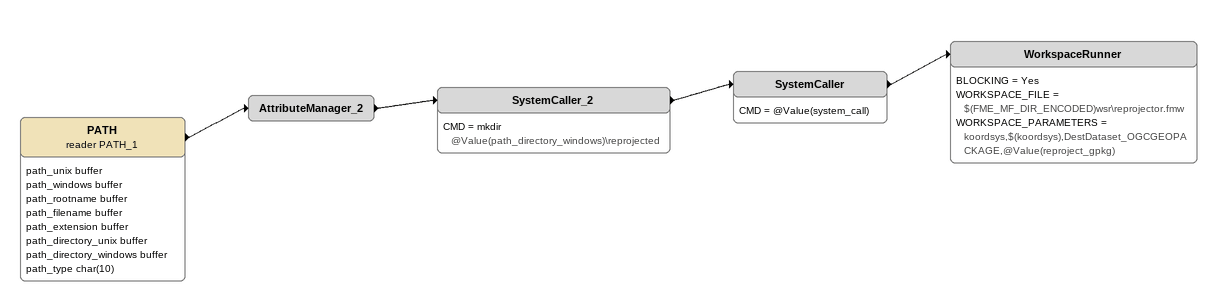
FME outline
PATH (reader PATH_1)
    attributes: path_unix buffer, path_windows buffer, path_rootname buffer, path_filename buffer, path_extension buffer, path_directory_unix buffer, path_directory_windows buffer, path_type char(10)
    -> AttributeManager_2
AttributeManager_2
    -> SystemCaller_2
SystemCaller_2
    CMD = mkdir @Value(path_directory_windows)\reprojected
    -> SystemCaller
SystemCaller
    CMD = @Value(system_call)
    -> WorkspaceRunner
WorkspaceRunner
    BLOCKING = Yes
    WORKSPACE_FILE = $(FME_MF_DIR_ENCODED)wsr\reprojector.fmw
    WORKSPACE_PARAMETERS = koordsys,$(koordsys),DestDataset_OGCGEOPACKAGE,@Value(reproject_gpkg)
